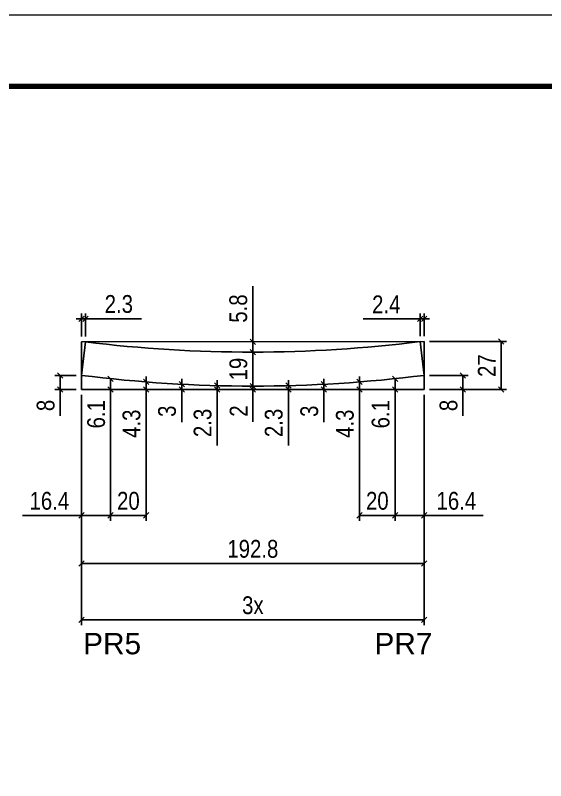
# Model space of a CAD drawing. Extents: x 2815 to 9069, y 548 to 5044.
# Drawn here: x 3497.4 to 3795.7, y 1167.7 to 1597.8 of the extents above; entities that cross this region are included whole.
import ezdxf

# ---------------------------------------------------------------- set-up
doc = ezdxf.new("R2010")
doc.units = 0
doc.linetypes.add('DASHED', pattern=[0.75, 0.5, -0.25])
for name, color, linetype in [('5', 5, 'Continuous'), ('Cotas', 1, 'Continuous'), ('Painéis', 200, 'Continuous')]:
    doc.layers.add(name, color=color, linetype=linetype)
doc.layers.add('Folhas', color=255, linetype='Continuous', lineweight=9)
doc.layers.add('SARRAFO DE PRESSAO', color=251, linetype='DASHED', lineweight=9)
doc.styles.add('COTA TECNICA-50', font='techl___.ttf', dxfattribs={"height": 10})
doc.styles.get("Standard").update_dxf_attribs({"font": 'arial.ttf'})
doc.dimstyles.new('COTA PAINEL-50', dxfattribs={"dimtxt": 10, "dimasz": 3, "dimexe": 3, "dimexo": 3, "dimgap": 3, "dimtad": 1, "dimdec": 1, "dimzin": 12, "dimdsep": 46, "dimtxsty": 'COTA TECNICA-50', "dimblk1": 'OBLIQUE', "dimblk2": 'OBLIQUE', "dimsah": 1, "dimcen": 0.9, "dimclrd": 4, "dimclre": 4, "dimclrt": 240, "dimadec": 1, "dimazin": 3, "dimtfac": 1, "dimtdec": 1, "dimtmove": 0, "dimatfit": 3, "dimfxl": 1, "dimtolj": 1, "dimtzin": 12, "dimarcsym": 0})

# ---------------------------------------------------------------- blocks, each defined once
blk = doc.blocks.new('9999999999')
at = {"layer": 'Folhas'}
blk.add_lwpolyline([(98138.98, 34190.21), (99623.98, 34190.21), (99623.98, 35240.21), (98138.98, 35240.21)], close=True, dxfattribs=at)
at = {"layer": 'Folhas', "color": 30, "const_width": 3}
blk.add_lwpolyline([(98213.98, 34230.21), (99583.98, 34230.21), (99583.98, 35200.21), (98213.98, 35200.21)], close=True, dxfattribs=at)
blk = doc.blocks.new('_Oblique')
at = {"color": 0, "linetype": 'ByBlock', "lineweight": -2}
blk.add_line((-0.5, -0.5), (0.5, 0.5), dxfattribs=at)
blk = doc.blocks.new('*D179')
at = {"layer": 'Cotas', "color": 4, "linetype": 'ByBlock', "lineweight": -2, "transparency": 16777216}
for p, q in [((3534.55, 1384.45), (3534.55, 1286.82)), ((3727.39, 1384.45), (3727.39, 1286.82)), ((3534.55, 1289.82), (3727.39, 1289.82))]:
    blk.add_line(p, q, dxfattribs=at)
at = {"layer": 'Defpoints', "color": 0, "linetype": 'ByBlock', "transparency": 16777216}
for p in [(3534.55, 1387.45), (3727.39, 1387.45), (3727.39, 1289.82)]:
    blk.add_point(p, dxfattribs=at)
at = {"layer": 'Cotas', "color": 4, "linetype": 'ByBlock', "lineweight": -2, "transparency": 16777216, "xscale": 3, "yscale": 3, "zscale": 3, "rotation": 180}
blk.add_blockref('_Oblique', (3534.55, 1289.82), dxfattribs=at)
at = {"layer": 'Cotas', "color": 4, "linetype": 'ByBlock', "lineweight": -2, "transparency": 16777216, "xscale": 3, "yscale": 3, "zscale": 3}
blk.add_blockref('_Oblique', (3727.39, 1289.82), dxfattribs=at)
at = {"layer": 'Cotas', "color": 240, "linetype": 'ByBlock', "transparency": 16777216, "insert": (3630.97, 1297.92), "char_height": 10, "attachment_point": 5, "style": 'COTA TECNICA-50'}
blk.add_mtext('\\A1;192.8', dxfattribs=at)
blk = doc.blocks.new('*D180')
at = {"layer": 'Cotas', "color": 4, "linetype": 'ByBlock', "lineweight": -2, "transparency": 16777216}
for p, q in [((3534.55, 1384.45), (3534.55, 1254.99)), ((3727.39, 1384.45), (3727.39, 1254.99)), ((3534.55, 1257.99), (3727.39, 1257.99))]:
    blk.add_line(p, q, dxfattribs=at)
at = {"layer": 'Defpoints', "color": 0, "linetype": 'ByBlock', "transparency": 16777216}
for p in [(3534.55, 1387.45), (3727.39, 1387.45), (3727.39, 1257.99)]:
    blk.add_point(p, dxfattribs=at)
at = {"layer": 'Cotas', "color": 4, "linetype": 'ByBlock', "lineweight": -2, "transparency": 16777216, "xscale": 3, "yscale": 3, "zscale": 3, "rotation": 180}
blk.add_blockref('_Oblique', (3534.55, 1257.99), dxfattribs=at)
at = {"layer": 'Cotas', "color": 4, "linetype": 'ByBlock', "lineweight": -2, "transparency": 16777216, "xscale": 3, "yscale": 3, "zscale": 3}
blk.add_blockref('_Oblique', (3727.39, 1257.99), dxfattribs=at)
at = {"layer": 'Cotas', "color": 240, "linetype": 'ByBlock', "transparency": 16777216, "insert": (3630.97, 1266.21), "char_height": 10, "attachment_point": 5, "style": 'COTA TECNICA-50'}
blk.add_mtext('\\A1;3x', dxfattribs=at)
blk = doc.blocks.new('*D16')
at = {"layer": 'Cotas', "color": 4, "linetype": 'ByBlock', "lineweight": -2, "transparency": 16777216}
for p, q in [((3534.55, 1384.45), (3534.55, 1313.8)), ((3550.97, 1384.45), (3550.97, 1313.8)), ((3534.55, 1316.8), (3501.5, 1316.8)), ((3550.97, 1316.8), (3534.55, 1316.8))]:
    blk.add_line(p, q, dxfattribs=at)
at = {"layer": 'Defpoints', "color": 0, "linetype": 'ByBlock', "transparency": 16777216}
for p in [(3534.55, 1387.45), (3550.97, 1387.45), (3534.55, 1316.8)]:
    blk.add_point(p, dxfattribs=at)
at = {"layer": 'Cotas', "color": 4, "linetype": 'ByBlock', "lineweight": -2, "transparency": 16777216, "xscale": 3, "yscale": 3, "zscale": 3, "rotation": 180}
blk.add_blockref('_Oblique', (3534.55, 1316.8), dxfattribs=at)
at = {"layer": 'Cotas', "color": 4, "linetype": 'ByBlock', "lineweight": -2, "transparency": 16777216, "xscale": 3, "yscale": 3, "zscale": 3}
blk.add_blockref('_Oblique', (3550.97, 1316.8), dxfattribs=at)
at = {"layer": 'Cotas', "color": 240, "linetype": 'ByBlock', "transparency": 16777216, "insert": (3516.53, 1324.9), "char_height": 10, "attachment_point": 5, "style": 'COTA TECNICA-50'}
blk.add_mtext('\\A1;16.4', dxfattribs=at)
blk = doc.blocks.new('*D17')
at = {"layer": 'Cotas', "color": 4, "linetype": 'ByBlock', "lineweight": -2, "transparency": 16777216}
for p, q in [((3550.97, 1384.45), (3550.97, 1313.8)), ((3570.97, 1384.45), (3570.97, 1313.8)), ((3570.97, 1316.8), (3550.97, 1316.8))]:
    blk.add_line(p, q, dxfattribs=at)
at = {"layer": 'Defpoints', "color": 0, "linetype": 'ByBlock', "transparency": 16777216}
for p in [(3550.97, 1387.45), (3570.97, 1387.45), (3550.97, 1316.8)]:
    blk.add_point(p, dxfattribs=at)
at = {"layer": 'Cotas', "color": 4, "linetype": 'ByBlock', "lineweight": -2, "transparency": 16777216, "xscale": 3, "yscale": 3, "zscale": 3, "rotation": 180}
blk.add_blockref('_Oblique', (3550.97, 1316.8), dxfattribs=at)
at = {"layer": 'Cotas', "color": 4, "linetype": 'ByBlock', "lineweight": -2, "transparency": 16777216, "xscale": 3, "yscale": 3, "zscale": 3}
blk.add_blockref('_Oblique', (3570.97, 1316.8), dxfattribs=at)
at = {"layer": 'Cotas', "color": 240, "linetype": 'ByBlock', "transparency": 16777216, "insert": (3560.97, 1324.9), "char_height": 10, "attachment_point": 5, "style": 'COTA TECNICA-50'}
blk.add_mtext('\\A1;20', dxfattribs=at)
blk = doc.blocks.new('*D18')
at = {"layer": 'Cotas', "color": 4, "linetype": 'ByBlock', "lineweight": -2, "transparency": 16777216}
for p, q in [((3710.97, 1384.45), (3710.97, 1313.8)), ((3727.39, 1384.45), (3727.39, 1313.8)), ((3710.97, 1316.8), (3727.39, 1316.8)), ((3727.39, 1316.8), (3760.44, 1316.8))]:
    blk.add_line(p, q, dxfattribs=at)
at = {"layer": 'Defpoints', "color": 0, "linetype": 'ByBlock', "transparency": 16777216}
for p in [(3710.97, 1387.45), (3727.39, 1387.45), (3727.39, 1316.8)]:
    blk.add_point(p, dxfattribs=at)
at = {"layer": 'Cotas', "color": 4, "linetype": 'ByBlock', "lineweight": -2, "transparency": 16777216, "xscale": 3, "yscale": 3, "zscale": 3, "rotation": 180}
blk.add_blockref('_Oblique', (3710.97, 1316.8), dxfattribs=at)
at = {"layer": 'Cotas', "color": 4, "linetype": 'ByBlock', "lineweight": -2, "transparency": 16777216, "xscale": 3, "yscale": 3, "zscale": 3}
blk.add_blockref('_Oblique', (3727.39, 1316.8), dxfattribs=at)
at = {"layer": 'Cotas', "color": 240, "linetype": 'ByBlock', "transparency": 16777216, "insert": (3745.41, 1324.9), "char_height": 10, "attachment_point": 5, "style": 'COTA TECNICA-50'}
blk.add_mtext('\\A1;16.4', dxfattribs=at)
blk = doc.blocks.new('*D19')
at = {"layer": 'Cotas', "color": 4, "linetype": 'ByBlock', "lineweight": -2, "transparency": 16777216}
for p, q in [((3690.97, 1384.45), (3690.97, 1313.8)), ((3710.97, 1384.45), (3710.97, 1313.8)), ((3690.97, 1316.8), (3710.97, 1316.8))]:
    blk.add_line(p, q, dxfattribs=at)
at = {"layer": 'Defpoints', "color": 0, "linetype": 'ByBlock', "transparency": 16777216}
for p in [(3690.97, 1387.45), (3710.97, 1387.45), (3710.97, 1316.8)]:
    blk.add_point(p, dxfattribs=at)
at = {"layer": 'Cotas', "color": 4, "linetype": 'ByBlock', "lineweight": -2, "transparency": 16777216, "xscale": 3, "yscale": 3, "zscale": 3, "rotation": 180}
blk.add_blockref('_Oblique', (3690.97, 1316.8), dxfattribs=at)
at = {"layer": 'Cotas', "color": 4, "linetype": 'ByBlock', "lineweight": -2, "transparency": 16777216, "xscale": 3, "yscale": 3, "zscale": 3}
blk.add_blockref('_Oblique', (3710.97, 1316.8), dxfattribs=at)
at = {"layer": 'Cotas', "color": 240, "linetype": 'ByBlock', "transparency": 16777216, "insert": (3700.97, 1324.9), "char_height": 10, "attachment_point": 5, "style": 'COTA TECNICA-50'}
blk.add_mtext('\\A1;20', dxfattribs=at)
blk = doc.blocks.new('*D20')
at = {"layer": 'Cotas', "color": 4, "linetype": 'ByBlock', "lineweight": -2, "transparency": 16777216}
for p, q in [((3550.97, 1393.58), (3550.97, 1387.45)), ((3553.97, 1393.58), (3553.97, 1393.58)), ((3550.97, 1387.45), (3550.97, 1362.78)), ((3553.97, 1387.45), (3553.97, 1387.45))]:
    blk.add_line(p, q, dxfattribs=at)
at = {"layer": 'Defpoints', "color": 0, "linetype": 'ByBlock', "transparency": 16777216}
for p in [(3550.97, 1393.58), (3550.97, 1387.45), (3550.97, 1387.45)]:
    blk.add_point(p, dxfattribs=at)
at = {"layer": 'Cotas', "color": 4, "linetype": 'ByBlock', "lineweight": -2, "transparency": 16777216, "xscale": 3, "yscale": 3, "zscale": 3}
for p, rotation in [((3550.97, 1393.58), 90), ((3550.97, 1387.45), 270)]:
    blk.add_blockref('_Oblique', p, dxfattribs=dict(at, rotation=rotation))
at = {"layer": 'Cotas', "color": 240, "linetype": 'ByBlock', "transparency": 16777216, "insert": (3542.87, 1373.61), "char_height": 10, "attachment_point": 5, "rotation": 90, "style": 'COTA TECNICA-50'}
blk.add_mtext('\\A1;6.1', dxfattribs=at)
blk = doc.blocks.new('*D21')
at = {"layer": 'Cotas', "color": 4, "linetype": 'ByBlock', "lineweight": -2, "transparency": 16777216}
for p, q in [((3570.97, 1391.77), (3570.97, 1394.77)), ((3570.97, 1391.77), (3570.97, 1387.45)), ((3573.97, 1391.77), (3573.97, 1391.77)), ((3570.97, 1387.45), (3570.97, 1355.09)), ((3573.97, 1387.45), (3573.97, 1387.45))]:
    blk.add_line(p, q, dxfattribs=at)
at = {"layer": 'Defpoints', "color": 0, "linetype": 'ByBlock', "transparency": 16777216}
for p in [(3570.97, 1391.77), (3570.97, 1387.45), (3570.97, 1387.45)]:
    blk.add_point(p, dxfattribs=at)
at = {"layer": 'Cotas', "color": 4, "linetype": 'ByBlock', "lineweight": -2, "transparency": 16777216, "xscale": 3, "yscale": 3, "zscale": 3}
for p, rotation in [((3570.97, 1391.77), 270), ((3570.97, 1387.45), 90)]:
    blk.add_blockref('_Oblique', p, dxfattribs=dict(at, rotation=rotation))
at = {"layer": 'Cotas', "color": 240, "linetype": 'ByBlock', "transparency": 16777216, "insert": (3562.75, 1368.27), "char_height": 10, "attachment_point": 5, "rotation": 90, "style": 'COTA TECNICA-50'}
blk.add_mtext('\\A1;4.3', dxfattribs=at)
blk = doc.blocks.new('*D22')
at = {"layer": 'Cotas', "color": 4, "linetype": 'ByBlock', "lineweight": -2, "transparency": 16777216}
for p, q in [((3590.97, 1390.48), (3590.97, 1393.48)), ((3590.97, 1390.48), (3590.97, 1387.45)), ((3593.97, 1390.48), (3593.97, 1390.48)), ((3590.97, 1387.45), (3590.97, 1369.12)), ((3593.97, 1387.45), (3593.97, 1387.45))]:
    blk.add_line(p, q, dxfattribs=at)
at = {"layer": 'Defpoints', "color": 0, "linetype": 'ByBlock', "transparency": 16777216}
for p in [(3590.97, 1390.48), (3590.97, 1387.45), (3590.97, 1387.45)]:
    blk.add_point(p, dxfattribs=at)
at = {"layer": 'Cotas', "color": 4, "linetype": 'ByBlock', "lineweight": -2, "transparency": 16777216, "xscale": 3, "yscale": 3, "zscale": 3}
for p, rotation in [((3590.97, 1390.48), 270), ((3590.97, 1387.45), 90)]:
    blk.add_blockref('_Oblique', p, dxfattribs=dict(at, rotation=rotation))
at = {"layer": 'Cotas', "color": 240, "linetype": 'ByBlock', "transparency": 16777216, "insert": (3582.75, 1375.29), "char_height": 10, "attachment_point": 5, "rotation": 90, "style": 'COTA TECNICA-50'}
blk.add_mtext('\\A1;3', dxfattribs=at)
blk = doc.blocks.new('*D23')
at = {"layer": 'Cotas', "color": 4, "linetype": 'ByBlock', "lineweight": -2, "transparency": 16777216}
for p, q in [((3610.97, 1389.71), (3610.97, 1392.71)), ((3610.97, 1389.71), (3610.97, 1387.45)), ((3613.97, 1389.71), (3613.97, 1389.71)), ((3610.97, 1387.45), (3610.97, 1356.02)), ((3613.97, 1387.45), (3613.97, 1387.45))]:
    blk.add_line(p, q, dxfattribs=at)
at = {"layer": 'Defpoints', "color": 0, "linetype": 'ByBlock', "transparency": 16777216}
for p in [(3610.97, 1389.71), (3610.97, 1387.45), (3610.97, 1387.45)]:
    blk.add_point(p, dxfattribs=at)
at = {"layer": 'Cotas', "color": 4, "linetype": 'ByBlock', "lineweight": -2, "transparency": 16777216, "xscale": 3, "yscale": 3, "zscale": 3}
for p, rotation in [((3610.97, 1389.71), 270), ((3610.97, 1387.45), 90)]:
    blk.add_blockref('_Oblique', p, dxfattribs=dict(at, rotation=rotation))
at = {"layer": 'Cotas', "color": 240, "linetype": 'ByBlock', "transparency": 16777216, "insert": (3602.75, 1368.74), "char_height": 10, "attachment_point": 5, "rotation": 90, "style": 'COTA TECNICA-50'}
blk.add_mtext('\\A1;2.3', dxfattribs=at)
blk = doc.blocks.new('*D24')
at = {"layer": 'Cotas', "color": 4, "linetype": 'ByBlock', "lineweight": -2, "transparency": 16777216}
for p, q in [((3630.97, 1389.45), (3630.97, 1392.45)), ((3630.97, 1389.45), (3630.97, 1387.45)), ((3633.97, 1389.45), (3633.97, 1389.45)), ((3630.97, 1387.45), (3630.97, 1369.34)), ((3633.97, 1387.45), (3633.97, 1387.45))]:
    blk.add_line(p, q, dxfattribs=at)
at = {"layer": 'Defpoints', "color": 0, "linetype": 'ByBlock', "transparency": 16777216}
for p in [(3630.97, 1389.45), (3630.97, 1387.45), (3630.97, 1387.45)]:
    blk.add_point(p, dxfattribs=at)
at = {"layer": 'Cotas', "color": 4, "linetype": 'ByBlock', "lineweight": -2, "transparency": 16777216, "xscale": 3, "yscale": 3, "zscale": 3}
for p, rotation in [((3630.97, 1389.45), 270), ((3630.97, 1387.45), 90)]:
    blk.add_blockref('_Oblique', p, dxfattribs=dict(at, rotation=rotation))
at = {"layer": 'Cotas', "color": 240, "linetype": 'ByBlock', "transparency": 16777216, "insert": (3622.97, 1375.4), "char_height": 10, "attachment_point": 5, "rotation": 90, "style": 'COTA TECNICA-50'}
blk.add_mtext('\\A1;2', dxfattribs=at)
blk = doc.blocks.new('*D25')
at = {"layer": 'Cotas', "color": 4, "linetype": 'ByBlock', "lineweight": -2, "transparency": 16777216}
for p, q in [((3650.97, 1389.71), (3650.97, 1392.71)), ((3650.97, 1389.71), (3650.97, 1387.45)), ((3653.97, 1389.71), (3653.97, 1389.71)), ((3650.97, 1387.45), (3650.97, 1356.02)), ((3653.97, 1387.45), (3653.97, 1387.45))]:
    blk.add_line(p, q, dxfattribs=at)
at = {"layer": 'Defpoints', "color": 0, "linetype": 'ByBlock', "transparency": 16777216}
for p in [(3650.97, 1389.71), (3650.97, 1387.45), (3650.97, 1387.45)]:
    blk.add_point(p, dxfattribs=at)
at = {"layer": 'Cotas', "color": 4, "linetype": 'ByBlock', "lineweight": -2, "transparency": 16777216, "xscale": 3, "yscale": 3, "zscale": 3}
for p, rotation in [((3650.97, 1389.71), 270), ((3650.97, 1387.45), 90)]:
    blk.add_blockref('_Oblique', p, dxfattribs=dict(at, rotation=rotation))
at = {"layer": 'Cotas', "color": 240, "linetype": 'ByBlock', "transparency": 16777216, "insert": (3642.75, 1368.74), "char_height": 10, "attachment_point": 5, "rotation": 90, "style": 'COTA TECNICA-50'}
blk.add_mtext('\\A1;2.3', dxfattribs=at)
blk = doc.blocks.new('*D26')
at = {"layer": 'Cotas', "color": 4, "linetype": 'ByBlock', "lineweight": -2, "transparency": 16777216}
for p, q in [((3670.97, 1390.48), (3670.97, 1393.48)), ((3670.97, 1390.48), (3670.97, 1387.45)), ((3673.97, 1390.48), (3673.97, 1390.48)), ((3670.97, 1387.45), (3670.97, 1369.12)), ((3673.97, 1387.45), (3673.97, 1387.45))]:
    blk.add_line(p, q, dxfattribs=at)
at = {"layer": 'Defpoints', "color": 0, "linetype": 'ByBlock', "transparency": 16777216}
for p in [(3670.97, 1390.48), (3670.97, 1387.45), (3670.97, 1387.45)]:
    blk.add_point(p, dxfattribs=at)
at = {"layer": 'Cotas', "color": 4, "linetype": 'ByBlock', "lineweight": -2, "transparency": 16777216, "xscale": 3, "yscale": 3, "zscale": 3}
for p, rotation in [((3670.97, 1390.48), 270), ((3670.97, 1387.45), 90)]:
    blk.add_blockref('_Oblique', p, dxfattribs=dict(at, rotation=rotation))
at = {"layer": 'Cotas', "color": 240, "linetype": 'ByBlock', "transparency": 16777216, "insert": (3662.75, 1375.29), "char_height": 10, "attachment_point": 5, "rotation": 90, "style": 'COTA TECNICA-50'}
blk.add_mtext('\\A1;3', dxfattribs=at)
blk = doc.blocks.new('*D27')
at = {"layer": 'Cotas', "color": 4, "linetype": 'ByBlock', "lineweight": -2, "transparency": 16777216}
for p, q in [((3690.97, 1391.77), (3690.97, 1394.77)), ((3690.97, 1391.77), (3690.97, 1387.45)), ((3693.97, 1391.77), (3693.97, 1391.77)), ((3690.97, 1387.45), (3690.97, 1355.09)), ((3693.97, 1387.45), (3693.97, 1387.45))]:
    blk.add_line(p, q, dxfattribs=at)
at = {"layer": 'Defpoints', "color": 0, "linetype": 'ByBlock', "transparency": 16777216}
for p in [(3690.97, 1391.77), (3690.97, 1387.45), (3690.97, 1387.45)]:
    blk.add_point(p, dxfattribs=at)
at = {"layer": 'Cotas', "color": 4, "linetype": 'ByBlock', "lineweight": -2, "transparency": 16777216, "xscale": 3, "yscale": 3, "zscale": 3}
for p, rotation in [((3690.97, 1391.77), 270), ((3690.97, 1387.45), 90)]:
    blk.add_blockref('_Oblique', p, dxfattribs=dict(at, rotation=rotation))
at = {"layer": 'Cotas', "color": 240, "linetype": 'ByBlock', "transparency": 16777216, "insert": (3682.75, 1368.27), "char_height": 10, "attachment_point": 5, "rotation": 90, "style": 'COTA TECNICA-50'}
blk.add_mtext('\\A1;4.3', dxfattribs=at)
blk = doc.blocks.new('*D28')
at = {"layer": 'Cotas', "color": 4, "linetype": 'ByBlock', "lineweight": -2, "transparency": 16777216}
for p, q in [((3710.97, 1393.58), (3710.97, 1387.45)), ((3713.97, 1393.58), (3713.97, 1393.58)), ((3710.97, 1387.45), (3710.97, 1362.78)), ((3713.97, 1387.45), (3713.97, 1387.45))]:
    blk.add_line(p, q, dxfattribs=at)
at = {"layer": 'Defpoints', "color": 0, "linetype": 'ByBlock', "transparency": 16777216}
for p in [(3710.97, 1393.58), (3710.97, 1387.45), (3710.97, 1387.45)]:
    blk.add_point(p, dxfattribs=at)
at = {"layer": 'Cotas', "color": 4, "linetype": 'ByBlock', "lineweight": -2, "transparency": 16777216, "xscale": 3, "yscale": 3, "zscale": 3}
for p, rotation in [((3710.97, 1393.58), 90), ((3710.97, 1387.45), 270)]:
    blk.add_blockref('_Oblique', p, dxfattribs=dict(at, rotation=rotation))
at = {"layer": 'Cotas', "color": 240, "linetype": 'ByBlock', "transparency": 16777216, "insert": (3702.87, 1373.61), "char_height": 10, "attachment_point": 5, "rotation": 90, "style": 'COTA TECNICA-50'}
blk.add_mtext('\\A1;6.1', dxfattribs=at)
blk = doc.blocks.new('*D181')
at = {"layer": 'Cotas', "color": 4, "linetype": 'ByBlock', "lineweight": -2, "transparency": 16777216}
for p, q in [((3730.39, 1395.45), (3752.15, 1395.45)), ((3749.15, 1395.45), (3749.15, 1387.45)), ((3730.39, 1387.45), (3752.15, 1387.45)), ((3749.15, 1387.45), (3749.15, 1372.63))]:
    blk.add_line(p, q, dxfattribs=at)
at = {"layer": 'Defpoints', "color": 0, "linetype": 'ByBlock', "transparency": 16777216}
for p in [(3727.39, 1395.45), (3727.39, 1387.45), (3749.15, 1387.45)]:
    blk.add_point(p, dxfattribs=at)
at = {"layer": 'Cotas', "color": 4, "linetype": 'ByBlock', "lineweight": -2, "transparency": 16777216, "xscale": 3, "yscale": 3, "zscale": 3}
for p, rotation in [((3749.15, 1395.45), 90), ((3749.15, 1387.45), 270)]:
    blk.add_blockref('_Oblique', p, dxfattribs=dict(at, rotation=rotation))
at = {"layer": 'Cotas', "color": 240, "linetype": 'ByBlock', "transparency": 16777216, "insert": (3741.05, 1378.54), "char_height": 10, "attachment_point": 5, "rotation": 90, "style": 'COTA TECNICA-50'}
blk.add_mtext('\\A1;8', dxfattribs=at)
blk = doc.blocks.new('*D182')
at = {"layer": 'Cotas', "color": 4, "linetype": 'ByBlock', "lineweight": -2, "transparency": 16777216}
for p, q in [((3531.55, 1395.45), (3519.57, 1395.45)), ((3522.57, 1395.45), (3522.57, 1387.45)), ((3531.55, 1387.45), (3519.57, 1387.45)), ((3522.57, 1387.45), (3522.57, 1372.63))]:
    blk.add_line(p, q, dxfattribs=at)
at = {"layer": 'Defpoints', "color": 0, "linetype": 'ByBlock', "transparency": 16777216}
for p in [(3534.55, 1395.45), (3522.57, 1387.45), (3534.55, 1387.45)]:
    blk.add_point(p, dxfattribs=at)
at = {"layer": 'Cotas', "color": 4, "linetype": 'ByBlock', "lineweight": -2, "transparency": 16777216, "xscale": 3, "yscale": 3, "zscale": 3}
for p, rotation in [((3522.57, 1395.45), 90), ((3522.57, 1387.45), 270)]:
    blk.add_blockref('_Oblique', p, dxfattribs=dict(at, rotation=rotation))
at = {"layer": 'Cotas', "color": 240, "linetype": 'ByBlock', "transparency": 16777216, "insert": (3514.48, 1378.54), "char_height": 10, "attachment_point": 5, "rotation": 90, "style": 'COTA TECNICA-50'}
blk.add_mtext('\\A1;8', dxfattribs=at)
blk = doc.blocks.new('*D183')
at = {"layer": 'Cotas', "color": 4, "linetype": 'ByBlock', "lineweight": -2, "transparency": 16777216}
for p, q in [((3534.55, 1417.29), (3534.55, 1430.28)), ((3536.89, 1417.29), (3536.89, 1430.28)), ((3534.55, 1427.28), (3531.55, 1427.28)), ((3534.55, 1427.28), (3536.89, 1427.28)), ((3536.89, 1427.28), (3568.32, 1427.28))]:
    blk.add_line(p, q, dxfattribs=at)
at = {"layer": 'Defpoints', "color": 0, "linetype": 'ByBlock', "transparency": 16777216}
for p in [(3536.89, 1427.28), (3534.55, 1414.29), (3536.89, 1414.29)]:
    blk.add_point(p, dxfattribs=at)
at = {"layer": 'Cotas', "color": 4, "linetype": 'ByBlock', "lineweight": -2, "transparency": 16777216, "xscale": 3, "yscale": 3, "zscale": 3}
blk.add_blockref('_Oblique', (3534.55, 1427.28), dxfattribs=at)
at = {"layer": 'Cotas', "color": 4, "linetype": 'ByBlock', "lineweight": -2, "transparency": 16777216, "xscale": 3, "yscale": 3, "zscale": 3, "rotation": 180}
blk.add_blockref('_Oblique', (3536.89, 1427.28), dxfattribs=at)
at = {"layer": 'Cotas', "color": 240, "linetype": 'ByBlock', "transparency": 16777216, "insert": (3555.6, 1435.5), "char_height": 10, "attachment_point": 5, "style": 'COTA TECNICA-50'}
blk.add_mtext('\\A1;2.3', dxfattribs=at)
blk = doc.blocks.new('*D184')
at = {"layer": 'Cotas', "color": 4, "linetype": 'ByBlock', "lineweight": -2, "transparency": 16777216}
for p, q in [((3627.95, 1408.52), (3627.95, 1408.52)), ((3630.95, 1389.45), (3630.95, 1408.52)), ((3627.97, 1389.45), (3627.95, 1389.45))]:
    blk.add_line(p, q, dxfattribs=at)
at = {"layer": 'Defpoints', "color": 0, "linetype": 'ByBlock', "transparency": 16777216}
for p in [(3630.95, 1408.52), (3630.95, 1408.52), (3630.97, 1389.45)]:
    blk.add_point(p, dxfattribs=at)
at = {"layer": 'Cotas', "color": 4, "linetype": 'ByBlock', "lineweight": -2, "transparency": 16777216, "xscale": 3, "yscale": 3, "zscale": 3}
for p, rotation in [((3630.95, 1408.52), 90), ((3630.95, 1389.45), 270)]:
    blk.add_blockref('_Oblique', p, dxfattribs=dict(at, rotation=rotation))
at = {"layer": 'Cotas', "color": 240, "linetype": 'ByBlock', "transparency": 16777216, "insert": (3622.87, 1398.98), "char_height": 10, "attachment_point": 5, "rotation": 90, "style": 'COTA TECNICA-50'}
blk.add_mtext('\\A1;19', dxfattribs=at)
blk = doc.blocks.new('*D185')
at = {"layer": 'Cotas', "color": 4, "linetype": 'ByBlock', "lineweight": -2, "transparency": 16777216}
for p, q in [((3630.95, 1414.36), (3630.95, 1445.65)), ((3630.95, 1408.52), (3630.95, 1414.36)), ((3633.95, 1414.36), (3633.95, 1414.36)), ((3627.95, 1408.52), (3627.95, 1408.52)), ((3630.95, 1408.52), (3630.95, 1405.52))]:
    blk.add_line(p, q, dxfattribs=at)
at = {"layer": 'Defpoints', "color": 0, "linetype": 'ByBlock', "transparency": 16777216}
for p in [(3630.95, 1414.36), (3630.95, 1414.36), (3630.95, 1408.52)]:
    blk.add_point(p, dxfattribs=at)
at = {"layer": 'Cotas', "color": 4, "linetype": 'ByBlock', "lineweight": -2, "transparency": 16777216, "xscale": 3, "yscale": 3, "zscale": 3}
for p, rotation in [((3630.95, 1414.36), 270), ((3630.95, 1408.52), 90)]:
    blk.add_blockref('_Oblique', p, dxfattribs=dict(at, rotation=rotation))
at = {"layer": 'Cotas', "color": 240, "linetype": 'ByBlock', "transparency": 16777216, "insert": (3622.82, 1433), "char_height": 10, "attachment_point": 5, "rotation": 90, "style": 'COTA TECNICA-50'}
blk.add_mtext('\\A1;5.8', dxfattribs=at)
blk = doc.blocks.new('*D186')
at = {"layer": 'Cotas', "color": 4, "linetype": 'ByBlock', "lineweight": -2, "transparency": 16777216}
for p, q in [((3730.39, 1414.42), (3773.6, 1414.42)), ((3770.6, 1414.42), (3770.6, 1387.45)), ((3730.39, 1387.45), (3773.6, 1387.45))]:
    blk.add_line(p, q, dxfattribs=at)
at = {"layer": 'Defpoints', "color": 0, "linetype": 'ByBlock', "transparency": 16777216}
for p in [(3727.39, 1414.42), (3727.39, 1387.45), (3770.6, 1387.45)]:
    blk.add_point(p, dxfattribs=at)
at = {"layer": 'Cotas', "color": 4, "linetype": 'ByBlock', "lineweight": -2, "transparency": 16777216, "xscale": 3, "yscale": 3, "zscale": 3}
for p, rotation in [((3770.6, 1414.42), 90), ((3770.6, 1387.45), 270)]:
    blk.add_blockref('_Oblique', p, dxfattribs=dict(at, rotation=rotation))
at = {"layer": 'Cotas', "color": 240, "linetype": 'ByBlock', "transparency": 16777216, "insert": (3762.53, 1400.94), "char_height": 10, "attachment_point": 5, "rotation": 90, "style": 'COTA TECNICA-50'}
blk.add_mtext('\\A1;27', dxfattribs=at)
blk = doc.blocks.new('*D187')
at = {"layer": 'Cotas', "color": 4, "linetype": 'ByBlock', "lineweight": -2, "transparency": 16777216}
for p, q in [((3725.01, 1417.42), (3725.01, 1430.28)), ((3727.39, 1417.42), (3727.39, 1430.28)), ((3725.01, 1427.28), (3692.98, 1427.28)), ((3727.39, 1427.28), (3725.01, 1427.28)), ((3727.39, 1427.28), (3730.39, 1427.28))]:
    blk.add_line(p, q, dxfattribs=at)
at = {"layer": 'Defpoints', "color": 0, "linetype": 'ByBlock', "transparency": 16777216}
for p in [(3725.01, 1427.28), (3725.01, 1414.42), (3727.39, 1414.42)]:
    blk.add_point(p, dxfattribs=at)
at = {"layer": 'Cotas', "color": 4, "linetype": 'ByBlock', "lineweight": -2, "transparency": 16777216, "xscale": 3, "yscale": 3, "zscale": 3}
blk.add_blockref('_Oblique', (3725.01, 1427.28), dxfattribs=at)
at = {"layer": 'Cotas', "color": 4, "linetype": 'ByBlock', "lineweight": -2, "transparency": 16777216, "xscale": 3, "yscale": 3, "zscale": 3, "rotation": 180}
blk.add_blockref('_Oblique', (3727.39, 1427.28), dxfattribs=at)
at = {"layer": 'Cotas', "color": 240, "linetype": 'ByBlock', "transparency": 16777216, "insert": (3706, 1435.35), "char_height": 10, "attachment_point": 5, "style": 'COTA TECNICA-50'}
blk.add_mtext('\\A1;2.4', dxfattribs=at)

msp = doc.modelspace()

# ---------------------------------------------------------------- linework, layer by layer
at = {"linetype": 'Continuous'}
for p, q in [((3534.55, 1395.45), (3536.89, 1414.29)), ((3727.39, 1395.45), (3725.01, 1414.42))]:
    msp.add_line(p, q, dxfattribs=at)
for centre, radius, start, end in [((3630.41, 2169.11), 760.59, 262.93667, 277.14449), ((3630.97, 2166.92), 777.47, 262.87609, 277.12391)]:
    msp.add_arc(centre, radius, start, end, dxfattribs=at)
at = {"layer": 'Painéis', "linetype": 'ByBlock'}
for p, q in [((3534.55, 1414.29), (3727.39, 1414.42)), ((3534.55, 1387.45), (3534.55, 1414.29)), ((3727.39, 1387.45), (3727.39, 1414.42)), ((3534.55, 1387.45), (3727.39, 1387.45))]:
    msp.add_line(p, q, dxfattribs=at)

# ---------------------------------------------------------------- block references
at = {"layer": 'SARRAFO DE PRESSAO', "color": 6, "linetype": 'ByBlock'}
msp.add_blockref('9999999999', (-95323.49, -33642.42), dxfattribs=at)

# ---------------------------------------------------------------- texts
at = {"layer": '5', "linetype": 'Continuous'}
for s, p in [('PR5', (3535.53, 1238.73)), ('PR7', (3699.34, 1238.73))]:
    msp.add_text(s, height=12, rotation=0, dxfattribs=at).set_placement(p)

# ---------------------------------------------------------------- dimensions: what is measured, and where the dimension line sits
at = {"layer": 'Cotas', "linetype": 'ByBlock'}
for base, p1, p2, override, picture, middle in [((3630.95, 1414.36), (3630.95, 1408.52), (3630.95, 1414.36), {"dimarcsym": 1}, '*D185', (3622.82, 1433)), ((3770.6, 1387.45), (3727.39, 1414.42), (3727.39, 1387.45), {"dimarcsym": 1}, '*D186', (3762.53, 1400.94)), ((3630.95, 1408.52), (3630.97, 1389.45), (3630.95, 1408.52), {"dimdec": 0, "dimarcsym": 1}, '*D184', (3622.87, 1398.98)), ((3522.57, 1387.45), (3534.55, 1395.45), (3534.55, 1387.45), {"dimarcsym": 1}, '*D182', (3514.48, 1378.54)), ((3550.97, 1387.45), (3550.97, 1393.58), (3550.97, 1387.45), {"dimarcsym": 1}, '*D20', (3542.87, 1373.61)), ((3570.97, 1387.45), (3570.97, 1391.77), (3570.97, 1387.45), {"dimarcsym": 1}, '*D21', (3562.75, 1368.27)), ((3690.97, 1387.45), (3690.97, 1391.77), (3690.97, 1387.45), {"dimarcsym": 1}, '*D27', (3682.75, 1368.27)), ((3710.97, 1387.45), (3710.97, 1393.58), (3710.97, 1387.45), {"dimarcsym": 1}, '*D28', (3702.87, 1373.61)), ((3749.15, 1387.45), (3727.39, 1395.45), (3727.39, 1387.45), {"dimarcsym": 1}, '*D181', (3741.05, 1378.54)), ((3590.97, 1387.45), (3590.97, 1390.48), (3590.97, 1387.45), {"dimarcsym": 1}, '*D22', (3582.75, 1375.29)), ((3610.97, 1387.45), (3610.97, 1389.71), (3610.97, 1387.45), {"dimarcsym": 1}, '*D23', (3602.75, 1368.74)), ((3630.97, 1387.45), (3630.97, 1389.45), (3630.97, 1387.45), {"dimarcsym": 1}, '*D24', (3622.97, 1375.4)), ((3650.97, 1387.45), (3650.97, 1389.71), (3650.97, 1387.45), {"dimarcsym": 1}, '*D25', (3642.75, 1368.74)), ((3670.97, 1387.45), (3670.97, 1390.48), (3670.97, 1387.45), {"dimarcsym": 1}, '*D26', (3662.75, 1375.29))]:
    dim = msp.add_linear_dim(base=base, p1=p1, p2=p2, angle=90, dimstyle='COTA PAINEL-50', override=override, dxfattribs=at)
    dim.commit()
    dim.dimension.update_dxf_attribs({"geometry": picture, "text_midpoint": middle})
for base, p1, p2, picture, middle in [((3536.89, 1427.28), (3534.55, 1414.29), (3536.89, 1414.29), '*D183', (3555.6, 1435.5)), ((3725.01, 1427.28), (3727.39, 1414.42), (3725.01, 1414.42), '*D187', (3706, 1435.35)), ((3534.55, 1316.8), (3550.97, 1387.45), (3534.55, 1387.45), '*D16', (3516.53, 1324.9)), ((3727.39, 1289.82), (3534.55, 1387.45), (3727.39, 1387.45), '*D179', (3630.97, 1297.92)), ((3727.39, 1316.8), (3710.97, 1387.45), (3727.39, 1387.45), '*D18', (3745.41, 1324.9))]:
    dim = msp.add_linear_dim(base=base, p1=p1, p2=p2, dimstyle='COTA PAINEL-50', override={"dimarcsym": 1}, dxfattribs=at)
    dim.commit()
    dim.dimension.update_dxf_attribs({"geometry": picture, "text_midpoint": middle})
dim = msp.add_linear_dim(base=(3727.39, 1257.99), p1=(3534.55, 1387.45), p2=(3727.39, 1387.45), text='3x', dimstyle='COTA PAINEL-50', override={"dimarcsym": 1}, dxfattribs=at)
dim.commit()
dim.dimension.update_dxf_attribs({"geometry": '*D180', "text_midpoint": (3630.97, 1266.21)})
for base, p1, p2, picture, middle in [((3550.97, 1316.8), (3570.97, 1387.45), (3550.97, 1387.45), '*D17', (3560.97, 1316.8)), ((3710.97, 1316.8), (3690.97, 1387.45), (3710.97, 1387.45), '*D19', (3700.97, 1316.8))]:
    dim = msp.add_linear_dim(base=base, p1=p1, p2=p2, dimstyle='COTA PAINEL-50', override={"dimarcsym": 1}, dxfattribs=at)
    dim.commit()
    dim.dimension.update_dxf_attribs({"geometry": picture, "text_midpoint": middle, "dimtype": 160})

doc.saveas('drawing.dxf')
